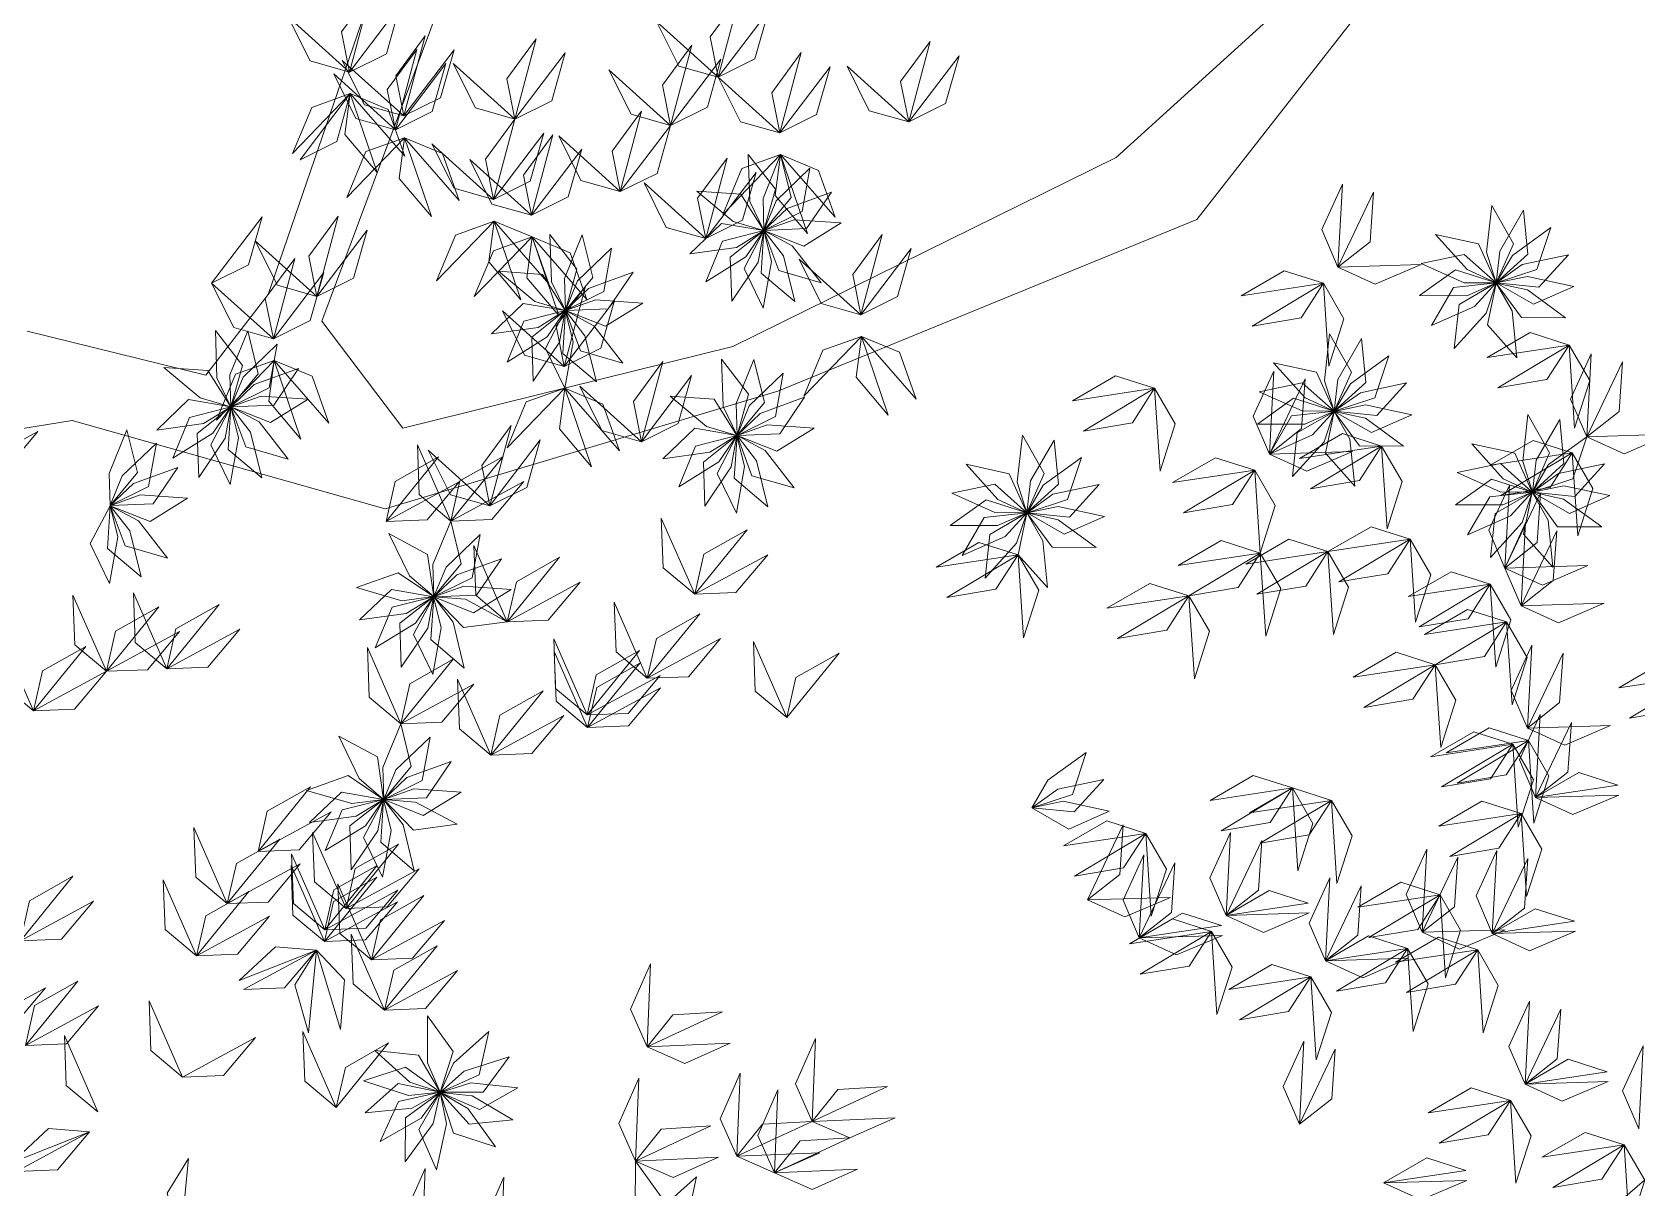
# Model space of a CAD drawing. Header units: inches. Extents: x 4350 to 28384, y -6772 to 993.
# Drawn here: x 8257.9 to 8373.8, y 688.9 to 772.3 of the extents above; entities that cross this region are included whole.
import ezdxf

# ---------------------------------------------------------------- set-up
doc = ezdxf.new("R2010")
doc.units = ezdxf.units.IN
doc.header["$MEASUREMENT"] = 0
doc.layers.add('nascosti', color=1, linetype='Continuous')

msp = doc.modelspace()

# ---------------------------------------------------------------- linework, layer by layer
at = {"layer": 'nascosti', "linetype": 'Continuous', "lineweight": 0}
for points in [[(8236.31, 740.32), (8260.8, 744.28), (8283.39, 737.92), (8311.73, 746.41), (8341.98, 758.78), (8368.29, 792.41), (8336.16, 763.27), (8308.49, 749.63), (8284.66, 743.73), (8278.82, 751.45), (8293.5, 790.83), (8306.94, 817.97), (8313.97, 835.4), (8294.09, 805.02), (8285.79, 785), (8274.95, 753.37), (8270.46, 747.55), (8257.55, 750.72)], [(8381.56, 695.74), (8359.06, 676.31), (8343.03, 653.69), (8337.9, 646.57), (8312.75, 647.77), (8294.67, 653.5), (8268.86, 659.85), (8233.4, 659.71)]]:
    msp.add_lwpolyline(points, dxfattribs=at)
at = {"layer": 'nascosti', "lineweight": 0}
for points in [[(8280.83, 769.43), (8280.24, 772.34), (8282.37, 775.23), (8280.83, 769.43)], [(8280.83, 769.43), (8283.48, 770.75), (8284.46, 774.21), (8280.83, 769.43)], [(8307.44, 769.05), (8306.85, 771.96), (8308.98, 774.85), (8307.44, 769.05)], [(8280.83, 769.43), (8277.98, 770.24), (8276.38, 773.45), (8280.83, 769.43)], [(8307.44, 769.05), (8304.59, 769.86), (8302.99, 773.07), (8307.44, 769.05)], [(8307.44, 769.05), (8310.09, 770.38), (8311.07, 773.83), (8307.44, 769.05)], [(8284.75, 766.26), (8284.16, 769.16), (8286.29, 772.05), (8284.75, 766.26)], [(8292.76, 766.03), (8292.18, 768.94), (8294.3, 771.83), (8292.76, 766.03)], [(8321.19, 765.83), (8320.6, 768.74), (8322.73, 771.63), (8321.19, 765.83)], [(8284.14, 765.27), (8283.55, 768.17), (8285.68, 771.06), (8284.14, 765.27)], [(8284.75, 766.26), (8287.4, 767.58), (8288.38, 771.03), (8284.75, 766.26)], [(8292.76, 766.03), (8295.42, 767.35), (8296.39, 770.81), (8292.76, 766.03)], [(8304, 765.57), (8303.42, 768.48), (8305.54, 771.37), (8304, 765.57)], [(8311.89, 765.04), (8311.31, 767.94), (8313.43, 770.83), (8311.89, 765.04)], [(8321.19, 765.83), (8323.84, 767.15), (8324.82, 770.61), (8321.19, 765.83)], [(8284.14, 765.27), (8281.28, 766.07), (8279.69, 769.29), (8284.14, 765.27)], [(8284.75, 766.26), (8281.9, 767.06), (8280.3, 770.27), (8284.75, 766.26)], [(8284.14, 765.27), (8286.79, 766.59), (8287.77, 770.04), (8284.14, 765.27)], [(8292.76, 766.03), (8289.91, 766.84), (8288.31, 770.05), (8292.76, 766.03)], [(8304, 765.57), (8301.15, 766.38), (8299.55, 769.59), (8304, 765.57)], [(8304, 765.57), (8306.66, 766.89), (8307.63, 770.35), (8304, 765.57)], [(8311.89, 765.04), (8314.54, 766.36), (8315.52, 769.81), (8311.89, 765.04)], [(8321.19, 765.83), (8318.33, 766.64), (8316.74, 769.85), (8321.19, 765.83)], [(8311.89, 765.04), (8309.04, 765.84), (8307.44, 769.05), (8311.89, 765.04)], [(8280.88, 767.87), (8278.09, 766.87), (8276.71, 763.56), (8280.88, 767.87)], [(8277.25, 763.09), (8279.9, 764.41), (8280.88, 767.87), (8277.25, 763.09)], [(8280.88, 767.87), (8280.49, 764.93), (8282.81, 762.19), (8280.88, 767.87)], [(8280.88, 767.87), (8283.62, 766.73), (8284.82, 763.35), (8280.88, 767.87)], [(8291.22, 760.24), (8290.63, 763.14), (8292.76, 766.03), (8291.22, 760.24)], [(8300.37, 760.8), (8299.79, 763.71), (8301.91, 766.6), (8300.37, 760.8)], [(8284.8, 764.69), (8282.01, 763.69), (8280.63, 760.38), (8284.8, 764.69)], [(8284.8, 764.69), (8284.41, 761.75), (8286.73, 759.01), (8284.8, 764.69)], [(8284.8, 764.69), (8287.54, 763.55), (8288.74, 760.17), (8284.8, 764.69)], [(8291.22, 760.24), (8293.87, 761.56), (8294.85, 765.01), (8291.22, 760.24)], [(8293.95, 759.09), (8293.37, 762), (8295.5, 764.89), (8293.95, 759.09)], [(8300.37, 760.8), (8297.52, 761.61), (8295.92, 764.82), (8300.37, 760.8)], [(8300.37, 760.8), (8303.02, 762.12), (8304, 765.57), (8300.37, 760.8)], [(8291.22, 760.24), (8288.37, 761.04), (8286.77, 764.25), (8291.22, 760.24)], [(8293.95, 759.09), (8296.61, 760.42), (8297.59, 763.87), (8293.95, 759.09)], [(8311.94, 763.47), (8309.15, 762.47), (8307.77, 759.16), (8311.94, 763.47)], [(8309.61, 763.49), (8309.73, 760.08), (8310.74, 758), (8311.57, 760.98), (8309.61, 763.49)], [(8311.94, 763.47), (8310.67, 760.31), (8310.74, 758), (8312.71, 760.38), (8311.94, 763.47)], [(8311.94, 763.47), (8311.55, 760.53), (8313.87, 757.79), (8311.94, 763.47)], [(8311.94, 763.47), (8314.68, 762.33), (8315.88, 758.95), (8311.94, 763.47)], [(8293.95, 759.09), (8291.1, 759.9), (8289.5, 763.11), (8293.95, 759.09)], [(8306.54, 757.41), (8305.95, 760.32), (8308.08, 763.21), (8306.54, 757.41)], [(8314.06, 762.5), (8311.61, 760.14), (8310.74, 758), (8313.5, 759.37), (8314.06, 762.5)], [(8306.54, 757.41), (8303.68, 758.22), (8302.08, 761.43), (8306.54, 757.41)], [(8306.54, 757.41), (8309.19, 758.73), (8310.17, 762.18), (8306.54, 757.41)], [(8352.17, 755.35), (8351, 758.07), (8352.49, 761.34), (8352.17, 755.35)], [(8305.9, 760.84), (8308.51, 758.65), (8310.73, 758), (8309.08, 760.61), (8305.9, 760.84)], [(8315.61, 760.76), (8312.41, 759.59), (8310.74, 758), (8313.82, 758.13), (8315.61, 760.76)], [(8352.17, 755.35), (8354.5, 757.18), (8354.75, 760.76), (8352.17, 755.35)], [(8270.87, 754.2), (8273.53, 755.52), (8274.51, 758.98), (8270.87, 754.2)], [(8278.47, 753.23), (8277.88, 756.14), (8280.01, 759.03), (8278.47, 753.23)], [(8363.27, 759.81), (8362.9, 756.42), (8363.6, 754.22), (8364.84, 757.04), (8363.27, 759.81)], [(8365.57, 759.46), (8363.86, 756.51), (8363.6, 754.22), (8365.89, 756.29), (8365.57, 759.46)], [(8278.47, 753.23), (8281.12, 754.55), (8282.1, 758.01), (8278.47, 753.23)], [(8291.27, 758.67), (8288.48, 757.67), (8287.1, 754.36), (8291.27, 758.67)], [(8291.27, 758.67), (8290.88, 755.73), (8293.2, 752.99), (8291.27, 758.67)], [(8291.27, 758.67), (8294.01, 757.53), (8295.21, 754.15), (8291.27, 758.67)], [(8295.29, 757.71), (8295.41, 754.3), (8296.41, 752.23), (8297.24, 755.2), (8295.29, 757.71)], [(8297.62, 757.69), (8296.34, 754.53), (8296.41, 752.23), (8298.38, 754.6), (8297.62, 757.69)], [(8305.39, 756.31), (8308.76, 756.78), (8310.72, 758), (8307.68, 758.51), (8305.39, 756.31)], [(8306.54, 754.28), (8309.43, 756.09), (8310.72, 757.99), (8307.74, 757.23), (8306.54, 754.28)], [(8308.41, 752.89), (8310.32, 755.72), (8310.73, 757.99), (8308.31, 756.07), (8308.41, 752.89)], [(8310.69, 752.39), (8311.28, 755.75), (8310.73, 757.99), (8309.3, 755.25), (8310.69, 752.39)], [(8312.97, 752.86), (8312.15, 756.16), (8310.73, 757.99), (8310.54, 754.91), (8312.97, 752.86)], [(8316.31, 758.54), (8312.91, 758.77), (8310.74, 757.99), (8313.61, 756.86), (8316.31, 758.54)], [(8314.87, 754.21), (8312.77, 756.9), (8310.74, 757.99), (8311.81, 755.1), (8314.87, 754.21)], [(8317.73, 751.91), (8317.15, 754.82), (8319.27, 757.71), (8317.73, 751.91)], [(8359.22, 757.71), (8361.49, 755.17), (8363.59, 754.22), (8362.33, 757.03), (8359.22, 757.71)], [(8367.53, 758.2), (8364.77, 756.2), (8363.6, 754.21), (8366.53, 755.18), (8367.53, 758.2)], [(8278.47, 753.23), (8275.62, 754.04), (8274.02, 757.25), (8278.47, 753.23)], [(8294.01, 757.53), (8291.21, 756.53), (8289.83, 753.22), (8294.01, 757.53)], [(8294.01, 757.53), (8293.62, 754.59), (8295.93, 751.85), (8294.01, 757.53)], [(8294.01, 757.53), (8296.74, 756.39), (8297.95, 753.01), (8294.01, 757.53)], [(8299.74, 756.73), (8297.29, 754.36), (8296.42, 752.22), (8299.18, 753.59), (8299.74, 756.73)], [(8317.73, 751.91), (8320.39, 753.23), (8321.36, 756.69), (8317.73, 751.91)], [(8275.33, 750.18), (8274.74, 753.09), (8276.87, 755.98), (8275.33, 750.18)], [(8317.73, 751.91), (8314.88, 752.72), (8313.28, 755.93), (8317.73, 751.91)], [(8352.17, 755.35), (8354.87, 754.12), (8358.17, 755.53), (8352.17, 755.35)], [(8358.17, 755.62), (8361.28, 754.23), (8363.59, 754.22), (8361.29, 756.27), (8358.17, 755.62)], [(8368.82, 756.25), (8365.48, 755.55), (8363.61, 754.21), (8366.67, 753.9), (8368.82, 756.25)], [(8275.33, 750.18), (8272.47, 750.99), (8270.87, 754.2), (8275.33, 750.18)], [(8275.33, 750.18), (8277.98, 751.51), (8278.96, 754.96), (8275.33, 750.18)], [(8291.58, 755.06), (8294.19, 752.87), (8296.4, 752.23), (8294.75, 754.83), (8291.58, 755.06)], [(8301.29, 754.98), (8298.08, 753.82), (8296.42, 752.22), (8299.5, 752.35), (8301.29, 754.98)], [(8351.12, 754.19), (8348.29, 755.09), (8345.19, 753.29), (8351.12, 754.19)], [(8351.12, 754.19), (8349.51, 751.69), (8345.97, 751.1), (8351.12, 754.19)], [(8351.12, 754.19), (8352.6, 751.62), (8351.51, 748.2), (8351.12, 754.19)], [(8358.07, 753.3), (8361.47, 753.29), (8363.59, 754.21), (8360.65, 755.15), (8358.07, 753.3)], [(8358.92, 751.13), (8362.03, 752.5), (8363.59, 754.21), (8360.52, 753.87), (8358.92, 751.13)], [(8360.57, 749.49), (8362.86, 752.02), (8363.59, 754.21), (8360.92, 752.65), (8360.57, 749.49)], [(8365.08, 748.81), (8364.74, 752.2), (8363.59, 754.2), (8362.97, 751.18), (8365.08, 748.81)], [(8369.2, 753.95), (8365.86, 754.67), (8363.6, 754.21), (8366.28, 752.67), (8369.2, 753.95)], [(8368.61, 751.7), (8365.85, 753.71), (8363.6, 754.2), (8365.43, 751.72), (8368.61, 751.7)], [(8296.31, 748.18), (8295.73, 751.09), (8297.85, 753.98), (8296.31, 748.18)], [(8301.99, 752.76), (8298.59, 753), (8296.42, 752.21), (8299.29, 751.08), (8301.99, 752.76)], [(8291.06, 750.53), (8294.44, 751), (8296.4, 752.22), (8293.36, 752.73), (8291.06, 750.53)], [(8296.31, 748.18), (8293.46, 748.99), (8291.86, 752.2), (8296.31, 748.18)], [(8292.21, 748.5), (8295.1, 750.31), (8296.4, 752.22), (8293.41, 751.45), (8292.21, 748.5)], [(8294.09, 747.12), (8295.99, 749.94), (8296.4, 752.21), (8293.98, 750.3), (8294.09, 747.12)], [(8296.36, 746.61), (8296.96, 749.97), (8296.4, 752.21), (8294.98, 749.48), (8296.36, 746.61)], [(8298.65, 747.08), (8297.82, 750.39), (8296.41, 752.21), (8296.21, 749.13), (8298.65, 747.08)], [(8296.31, 748.18), (8298.96, 749.5), (8299.94, 752.95), (8296.31, 748.18)], [(8300.54, 748.43), (8298.45, 751.12), (8296.41, 752.21), (8297.49, 749.32), (8300.54, 748.43)], [(8271.14, 750.77), (8271.25, 747.36), (8272.26, 745.28), (8273.09, 748.25), (8271.14, 750.77)], [(8273.47, 750.75), (8272.19, 747.59), (8272.26, 745.28), (8274.23, 747.66), (8273.47, 750.75)], [(8275.59, 749.78), (8273.14, 747.41), (8272.26, 745.28), (8275.03, 746.65), (8275.59, 749.78)], [(8317.78, 750.35), (8314.99, 749.35), (8313.61, 746.04), (8317.78, 750.35)], [(8317.78, 750.35), (8317.39, 747.41), (8319.71, 744.67), (8317.78, 750.35)], [(8317.78, 750.35), (8320.52, 749.21), (8321.73, 745.83), (8317.78, 750.35)], [(8351.57, 750.54), (8351.21, 747.15), (8351.91, 744.95), (8353.15, 747.78), (8351.57, 750.54)], [(8353.88, 750.19), (8352.16, 747.25), (8351.91, 744.95), (8354.19, 747.03), (8353.88, 750.19)], [(8368.87, 749.72), (8366.04, 750.63), (8362.94, 748.83), (8368.87, 749.72)], [(8368.87, 749.72), (8367.26, 747.23), (8363.72, 746.64), (8368.87, 749.72)], [(8368.87, 749.72), (8370.35, 747.16), (8369.26, 743.74), (8368.87, 749.72)], [(8275.38, 748.62), (8272.59, 747.62), (8271.21, 744.31), (8275.38, 748.62)], [(8275.38, 748.62), (8274.99, 745.68), (8277.31, 742.94), (8275.38, 748.62)], [(8275.38, 748.62), (8278.12, 747.48), (8279.32, 744.1), (8275.38, 748.62)], [(8301.89, 742.75), (8301.31, 745.66), (8303.43, 748.55), (8301.89, 742.75)], [(8307.68, 748.7), (8307.79, 745.29), (8308.8, 743.21), (8309.63, 746.18), (8307.68, 748.7)], [(8310.01, 748.68), (8308.73, 745.52), (8308.8, 743.21), (8310.77, 745.59), (8310.01, 748.68)], [(8347.52, 748.44), (8349.8, 745.91), (8351.9, 744.95), (8350.63, 747.77), (8347.52, 748.44)], [(8355.84, 748.94), (8353.08, 746.94), (8351.91, 744.95), (8354.84, 745.92), (8355.84, 748.94)], [(8370.14, 743.1), (8368.97, 745.83), (8370.46, 749.09), (8370.14, 743.1)], [(8370.14, 743.1), (8372.47, 744.94), (8372.72, 748.52), (8370.14, 743.1)], [(8267.43, 748.12), (8270.04, 745.93), (8272.25, 745.28), (8270.6, 747.89), (8267.43, 748.12)], [(8277.13, 748.04), (8273.93, 746.87), (8272.27, 745.28), (8275.35, 745.4), (8277.13, 748.04)], [(8301.89, 742.75), (8304.54, 744.07), (8305.52, 747.53), (8301.89, 742.75)], [(8312.13, 747.71), (8309.68, 745.34), (8308.8, 743.21), (8311.57, 744.58), (8312.13, 747.71)], [(8338.94, 746.61), (8336.12, 747.51), (8333.01, 745.71), (8338.94, 746.61)], [(8347.22, 741.86), (8346.05, 744.59), (8347.54, 747.85), (8347.22, 741.86)], [(8347.22, 741.86), (8349.55, 743.7), (8349.8, 747.28), (8347.22, 741.86)], [(8277.84, 745.82), (8274.44, 746.05), (8272.26, 745.27), (8275.13, 744.14), (8277.84, 745.82)], [(8296.36, 746.61), (8293.57, 745.62), (8292.19, 742.31), (8296.36, 746.61)], [(8296.36, 746.61), (8295.97, 743.67), (8298.29, 740.93), (8296.36, 746.61)], [(8296.36, 746.61), (8299.1, 745.47), (8300.3, 742.09), (8296.36, 746.61)], [(8301.89, 742.75), (8299.04, 743.56), (8297.44, 746.77), (8301.89, 742.75)], [(8303.96, 746.05), (8306.58, 743.85), (8308.79, 743.21), (8307.14, 745.82), (8303.96, 746.05)], [(8338.94, 746.61), (8337.34, 744.11), (8333.8, 743.52), (8338.94, 746.61)], [(8338.94, 746.61), (8340.43, 744.04), (8339.34, 740.62), (8338.94, 746.61)], [(8346.48, 746.36), (8349.59, 744.97), (8351.9, 744.95), (8349.59, 747.01), (8346.48, 746.36)], [(8357.12, 746.99), (8353.79, 746.29), (8351.91, 744.95), (8354.98, 744.64), (8357.12, 746.99)], [(8266.91, 743.59), (8270.29, 744.06), (8272.25, 745.28), (8269.21, 745.79), (8266.91, 743.59)], [(8268.06, 741.56), (8270.95, 743.36), (8272.25, 745.27), (8269.26, 744.51), (8268.06, 741.56)], [(8269.94, 740.17), (8271.84, 743), (8272.25, 745.27), (8269.83, 743.35), (8269.94, 740.17)], [(8272.21, 739.67), (8272.8, 743.03), (8272.25, 745.27), (8270.82, 742.53), (8272.21, 739.67)], [(8274.49, 740.14), (8273.67, 743.44), (8272.26, 745.27), (8272.06, 742.19), (8274.49, 740.14)], [(8276.39, 741.49), (8274.29, 744.18), (8272.26, 745.27), (8273.33, 742.38), (8276.39, 741.49)], [(8313.67, 745.97), (8310.47, 744.8), (8308.8, 743.2), (8311.89, 743.33), (8313.67, 745.97)], [(8346.37, 744.03), (8349.78, 744.02), (8351.89, 744.95), (8348.96, 745.89), (8346.37, 744.03)], [(8347.22, 741.86), (8350.34, 743.24), (8351.89, 744.95), (8348.83, 744.61), (8347.22, 741.86)], [(8348.88, 740.23), (8351.17, 742.75), (8351.89, 744.94), (8349.23, 743.39), (8348.88, 740.23)], [(8353.39, 739.54), (8353.04, 742.93), (8351.9, 744.94), (8351.27, 741.92), (8353.39, 739.54)], [(8357.5, 744.69), (8354.17, 745.41), (8351.91, 744.94), (8354.59, 743.41), (8357.5, 744.69)], [(8356.91, 742.44), (8354.16, 744.45), (8351.91, 744.94), (8353.73, 742.45), (8356.91, 742.44)], [(8290.96, 738.12), (8290.37, 741.03), (8292.5, 743.92), (8290.96, 738.12)], [(8314.37, 743.74), (8310.97, 743.98), (8308.8, 743.2), (8311.67, 742.06), (8314.37, 743.74)], [(8365.87, 744.71), (8365.51, 741.32), (8366.21, 739.12), (8367.45, 741.95), (8365.87, 744.71)], [(8368.18, 744.36), (8366.47, 741.41), (8366.21, 739.12), (8368.49, 741.19), (8368.18, 744.36)], [(8253.06, 740.62), (8256.02, 740.73), (8258.33, 743.48), (8253.06, 740.62)], [(8264.75, 743.61), (8263.48, 740.45), (8263.55, 738.14), (8265.52, 740.52), (8264.75, 743.61)], [(8266.88, 742.65), (8264.42, 740.28), (8263.55, 738.14), (8266.32, 739.51), (8266.88, 742.65)], [(8290.96, 738.12), (8293.61, 739.44), (8294.59, 742.89), (8290.96, 738.12)], [(8303.45, 741.52), (8306.83, 741.99), (8308.79, 743.21), (8305.75, 743.72), (8303.45, 741.52)], [(8304.6, 739.49), (8307.49, 741.29), (8308.79, 743.2), (8305.8, 742.43), (8304.6, 739.49)], [(8306.47, 738.1), (8308.38, 740.93), (8308.79, 743.2), (8306.37, 741.28), (8306.47, 738.1)], [(8308.75, 737.6), (8309.34, 740.96), (8308.79, 743.2), (8307.36, 740.46), (8308.75, 737.6)], [(8311.03, 738.06), (8310.21, 741.37), (8308.8, 743.19), (8308.6, 740.12), (8311.03, 738.06)], [(8312.93, 739.42), (8310.83, 742.11), (8308.8, 743.2), (8309.87, 740.3), (8312.93, 739.42)], [(8329.39, 743.22), (8329.02, 739.83), (8329.72, 737.63), (8330.96, 740.45), (8329.39, 743.22)], [(8331.69, 742.87), (8329.98, 739.92), (8329.72, 737.63), (8332.01, 739.7), (8331.69, 742.87)], [(8355.32, 742.44), (8352.5, 743.34), (8349.39, 741.55), (8355.32, 742.44)], [(8361.83, 742.61), (8364.1, 740.07), (8366.2, 739.12), (8364.93, 741.93), (8361.83, 742.61)], [(8369.09, 741.94), (8366.26, 742.84), (8363.16, 741.05), (8369.09, 741.94)], [(8370.14, 743.1), (8367.38, 741.11), (8366.21, 739.12), (8369.14, 740.08), (8370.14, 743.1)], [(8370.14, 743.1), (8372.84, 741.87), (8376.14, 743.29), (8370.14, 743.1)], [(8283.46, 737), (8284.12, 739.89), (8287.25, 741.65), (8283.46, 737)], [(8288.13, 737.03), (8285.86, 738.94), (8285.73, 742.52), (8288.13, 737.03)], [(8290.96, 738.12), (8288.1, 738.93), (8286.5, 742.14), (8290.96, 738.12)], [(8288.13, 737.03), (8288.79, 739.92), (8291.92, 741.68), (8288.13, 737.03)], [(8333.65, 741.61), (8330.89, 739.61), (8329.73, 737.62), (8332.66, 738.59), (8333.65, 741.61)], [(8346.17, 740.7), (8343.34, 741.6), (8340.24, 739.81), (8346.17, 740.7)], [(8347.22, 741.86), (8349.92, 740.63), (8353.22, 742.05), (8347.22, 741.86)], [(8355.32, 742.44), (8353.72, 739.95), (8350.18, 739.36), (8355.32, 742.44)], [(8355.32, 742.44), (8356.81, 739.88), (8355.72, 736.46), (8355.32, 742.44)], [(8369.09, 741.94), (8367.48, 739.45), (8363.94, 738.86), (8369.09, 741.94)], [(8369.09, 741.94), (8370.57, 739.38), (8369.48, 735.96), (8369.09, 741.94)], [(8268.42, 740.9), (8265.22, 739.73), (8263.55, 738.14), (8266.64, 738.27), (8268.42, 740.9)], [(8325.34, 741.12), (8327.61, 738.58), (8329.71, 737.63), (8328.45, 740.44), (8325.34, 741.12)], [(8346.17, 740.7), (8344.56, 738.21), (8341.02, 737.62), (8346.17, 740.7)], [(8346.17, 740.7), (8347.65, 738.14), (8346.56, 734.72), (8346.17, 740.7)], [(8360.78, 740.53), (8363.89, 739.13), (8366.2, 739.12), (8363.9, 741.17), (8360.78, 740.53)], [(8371.42, 741.16), (8368.09, 740.46), (8366.21, 739.11), (8369.28, 738.8), (8371.42, 741.16)], [(8283.46, 737), (8286.42, 737.12), (8288.73, 739.86), (8283.46, 737)], [(8288.13, 737.03), (8291.1, 737.14), (8293.4, 739.89), (8288.13, 737.03)], [(8324.29, 739.04), (8327.4, 737.64), (8329.71, 737.63), (8327.41, 739.68), (8324.29, 739.04)], [(8334.94, 739.66), (8331.6, 738.96), (8329.73, 737.62), (8332.8, 737.31), (8334.94, 739.66)], [(8360.67, 738.2), (8364.08, 738.19), (8366.2, 739.12), (8363.26, 740.06), (8360.67, 738.2)], [(8361.52, 736.03), (8364.64, 737.41), (8366.2, 739.11), (8363.13, 738.78), (8361.52, 736.03)], [(8364.23, 733.63), (8363.06, 736.36), (8364.55, 739.62), (8364.23, 733.63)], [(8363.18, 734.39), (8365.47, 736.92), (8366.2, 739.11), (8363.53, 737.56), (8363.18, 734.39)], [(8367.69, 733.71), (8367.34, 737.1), (8366.2, 739.11), (8365.57, 736.09), (8367.69, 733.71)], [(8371.8, 738.86), (8368.47, 739.58), (8366.21, 739.11), (8368.89, 737.58), (8371.8, 738.86)], [(8371.21, 736.6), (8368.46, 738.61), (8366.21, 739.11), (8368.03, 736.62), (8371.21, 736.6)], [(8263.5, 732.53), (8264.09, 735.89), (8263.54, 738.13), (8262.11, 735.4), (8263.5, 732.53)], [(8265.78, 733), (8264.96, 736.31), (8263.54, 738.13), (8263.35, 735.05), (8265.78, 733)], [(8269.12, 738.68), (8265.72, 738.92), (8263.55, 738.13), (8266.42, 737), (8269.12, 738.68)], [(8267.68, 734.35), (8265.58, 737.04), (8263.55, 738.13), (8264.62, 735.24), (8267.68, 734.35)], [(8324.19, 736.71), (8327.6, 736.7), (8329.71, 737.62), (8326.77, 738.56), (8324.19, 736.71)], [(8335.32, 737.36), (8331.98, 738.08), (8329.73, 737.62), (8332.4, 736.09), (8335.32, 737.36)], [(8364.23, 733.63), (8366.56, 735.47), (8366.8, 739.05), (8364.23, 733.63)], [(8288.13, 737.03), (8286.84, 733.88), (8286.9, 731.57), (8288.88, 733.94), (8288.13, 737.03)], [(8305.74, 731.74), (8303.47, 733.65), (8303.33, 737.24), (8305.74, 731.74)], [(8325.04, 734.54), (8328.15, 735.91), (8329.71, 737.62), (8326.64, 737.28), (8325.04, 734.54)], [(8326.7, 732.9), (8328.98, 735.43), (8329.71, 737.62), (8327.05, 736.06), (8326.7, 732.9)], [(8331.2, 732.22), (8330.86, 735.61), (8329.72, 737.61), (8329.09, 734.59), (8331.2, 732.22)], [(8334.73, 735.11), (8331.98, 737.12), (8329.72, 737.61), (8331.55, 735.13), (8334.73, 735.11)], [(8365.4, 730.91), (8364.23, 733.63), (8365.72, 736.9), (8365.4, 730.91)], [(8283.66, 736.14), (8285.14, 733.07), (8286.9, 731.57), (8286.46, 734.62), (8283.66, 736.14)], [(8290.25, 736.05), (8287.79, 733.7), (8286.91, 731.57), (8289.67, 732.93), (8290.25, 736.05)], [(8305.74, 731.74), (8306.4, 734.63), (8309.53, 736.39), (8305.74, 731.74)], [(8346.56, 734.72), (8343.74, 735.62), (8340.63, 733.82), (8346.56, 734.72)], [(8351.45, 734.82), (8348.63, 735.72), (8345.52, 733.92), (8351.45, 734.82)], [(8357.38, 735.72), (8354.56, 736.62), (8351.45, 734.82), (8357.38, 735.72)], [(8357.38, 735.72), (8355.78, 733.22), (8352.24, 732.63), (8357.38, 735.72)], [(8357.38, 735.72), (8358.87, 733.15), (8357.78, 729.73), (8357.38, 735.72)], [(8365.4, 730.91), (8367.72, 732.74), (8367.97, 736.32), (8365.4, 730.91)], [(8292.21, 729.76), (8289.94, 731.67), (8289.8, 735.26), (8292.21, 729.76)], [(8305.74, 731.74), (8308.7, 731.86), (8311.01, 734.6), (8305.74, 731.74)], [(8329.09, 734.59), (8326.26, 735.49), (8323.16, 733.7), (8329.09, 734.59)], [(8329.09, 734.59), (8327.48, 732.1), (8323.94, 731.51), (8329.09, 734.59)], [(8329.09, 734.59), (8330.57, 732.03), (8329.48, 728.61), (8329.09, 734.59)], [(8346.56, 734.72), (8344.96, 732.22), (8341.42, 731.63), (8346.56, 734.72)], [(8351.45, 734.82), (8349.85, 732.33), (8346.31, 731.74), (8351.45, 734.82)], [(8346.56, 734.72), (8348.05, 732.15), (8346.96, 728.73), (8346.56, 734.72)], [(8351.45, 734.82), (8352.94, 732.25), (8351.85, 728.84), (8351.45, 734.82)], [(8291.79, 734.3), (8288.58, 733.15), (8286.91, 731.56), (8289.99, 731.68), (8291.79, 734.3)], [(8292.21, 729.76), (8292.87, 732.65), (8295.99, 734.41), (8292.21, 729.76)], [(8363.17, 732.47), (8360.35, 733.37), (8357.24, 731.57), (8363.17, 732.47)], [(8364.23, 733.63), (8366.93, 732.4), (8370.22, 733.81), (8364.23, 733.63)], [(8281.33, 732.22), (8284.6, 731.27), (8286.89, 731.57), (8284.33, 733.29), (8281.33, 732.22)], [(8292.48, 732.08), (8289.08, 732.33), (8286.91, 731.56), (8289.77, 730.41), (8292.48, 732.08)], [(8292.21, 729.76), (8295.17, 729.88), (8297.48, 732.62), (8292.21, 729.76)], [(8341.42, 731.63), (8338.59, 732.53), (8335.49, 730.74), (8341.42, 731.63)], [(8363.17, 732.47), (8361.57, 729.98), (8358.03, 729.39), (8363.17, 732.47)], [(8363.17, 732.47), (8364.66, 729.9), (8363.57, 726.49), (8363.17, 732.47)], [(8263.27, 726.19), (8261, 728.1), (8260.86, 731.68), (8263.27, 726.19)], [(8267.63, 726.36), (8265.36, 728.26), (8265.22, 731.85), (8267.63, 726.36)], [(8267.63, 726.36), (8268.29, 729.25), (8271.42, 731.01), (8267.63, 726.36)], [(8281.55, 729.9), (8284.92, 730.36), (8286.89, 731.56), (8283.85, 732.09), (8281.55, 729.9)], [(8282.68, 727.87), (8285.58, 729.66), (8286.89, 731.56), (8283.9, 730.81), (8282.68, 727.87)], [(8284.55, 726.47), (8286.47, 729.29), (8286.89, 731.56), (8284.46, 729.65), (8284.55, 726.47)], [(8286.83, 725.96), (8287.43, 729.31), (8286.89, 731.55), (8285.45, 728.83), (8286.83, 725.96)], [(8289.11, 726.41), (8288.3, 729.72), (8286.9, 731.55), (8286.69, 728.48), (8289.11, 726.41)], [(8292.21, 729.76), (8289.2, 731.38), (8286.9, 731.56), (8289.05, 729.34), (8292.21, 729.76)], [(8302.32, 725.68), (8300.06, 727.58), (8299.92, 731.17), (8302.32, 725.68)], [(8341.42, 731.63), (8339.81, 729.14), (8336.27, 728.55), (8341.42, 731.63)], [(8341.42, 731.63), (8342.9, 729.07), (8341.81, 725.65), (8341.42, 731.63)], [(8365.4, 730.91), (8368.09, 729.68), (8371.39, 731.09), (8365.4, 730.91)], [(8263.27, 726.19), (8263.93, 729.08), (8267.06, 730.84), (8263.27, 726.19)], [(8302.32, 725.68), (8302.99, 728.56), (8306.11, 730.33), (8302.32, 725.68)], [(8364.34, 729.75), (8361.52, 730.65), (8358.41, 728.85), (8364.34, 729.75)], [(8258, 723.33), (8255.73, 725.24), (8255.59, 728.82), (8258, 723.33)], [(8263.27, 726.19), (8266.23, 726.3), (8268.54, 729.05), (8263.27, 726.19)], [(8267.63, 726.36), (8270.59, 726.47), (8272.9, 729.22), (8267.63, 726.36)], [(8364.34, 729.75), (8362.74, 727.25), (8359.2, 726.66), (8364.34, 729.75)], [(8364.34, 729.75), (8365.83, 727.18), (8364.74, 723.76), (8364.34, 729.75)], [(8258, 723.33), (8258.66, 726.22), (8261.79, 727.98), (8258, 723.33)], [(8284.52, 722.4), (8282.25, 724.31), (8282.11, 727.9), (8284.52, 722.4)], [(8297.97, 723.03), (8295.7, 724.94), (8295.56, 728.52), (8297.97, 723.03)], [(8298.01, 722.13), (8295.74, 724.04), (8295.6, 727.62), (8298.01, 722.13)], [(8297.97, 723.03), (8298.63, 725.92), (8301.75, 727.68), (8297.97, 723.03)], [(8302.32, 725.68), (8305.29, 725.79), (8307.6, 728.54), (8302.32, 725.68)], [(8312.38, 722.84), (8310.11, 724.75), (8309.98, 728.33), (8312.38, 722.84)], [(8359.2, 726.66), (8356.37, 727.56), (8353.27, 725.77), (8359.2, 726.66)], [(8365.85, 722.08), (8364.68, 724.8), (8366.17, 728.07), (8365.85, 722.08)], [(8284.52, 722.4), (8285.18, 725.29), (8288.31, 727.05), (8284.52, 722.4)], [(8298.01, 722.13), (8298.67, 725.02), (8301.79, 726.78), (8298.01, 722.13)], [(8312.38, 722.84), (8313.04, 725.73), (8316.17, 727.49), (8312.38, 722.84)], [(8359.2, 726.66), (8357.59, 724.17), (8354.05, 723.58), (8359.2, 726.66)], [(8359.2, 726.66), (8360.68, 724.1), (8359.59, 720.68), (8359.2, 726.66)], [(8365.85, 722.08), (8368.17, 723.92), (8368.42, 727.5), (8365.85, 722.08)], [(8378.37, 725.89), (8375.54, 726.79), (8372.44, 724.99), (8378.37, 725.89)], [(8258, 723.33), (8260.96, 723.44), (8263.27, 726.19), (8258, 723.33)], [(8284.52, 722.4), (8287.48, 722.52), (8289.79, 725.26), (8284.52, 722.4)], [(8291.02, 720.13), (8288.75, 722.03), (8288.62, 725.62), (8291.02, 720.13)], [(8297.97, 723.03), (8300.93, 723.14), (8303.24, 725.89), (8297.97, 723.03)], [(8378.37, 725.89), (8376.76, 723.4), (8373.22, 722.81), (8378.37, 725.89)], [(8291.02, 720.13), (8291.68, 723.02), (8294.81, 724.78), (8291.02, 720.13)], [(8298.01, 722.13), (8300.97, 722.24), (8303.28, 724.99), (8298.01, 722.13)], [(8291.02, 720.13), (8293.99, 720.24), (8296.29, 722.99), (8291.02, 720.13)], [(8366.44, 717.07), (8365.28, 719.79), (8366.77, 723.06), (8366.44, 717.07)], [(8284.52, 722.4), (8283.23, 719.25), (8283.29, 716.94), (8285.27, 719.31), (8284.52, 722.4)], [(8364.79, 720.92), (8361.97, 721.82), (8358.86, 720.02), (8364.79, 720.92)], [(8365.92, 721.2), (8363.1, 722.1), (8359.99, 720.31), (8365.92, 721.2)], [(8365.85, 722.08), (8368.54, 720.85), (8371.84, 722.26), (8365.85, 722.08)], [(8366.44, 717.07), (8368.77, 718.91), (8369.02, 722.49), (8366.44, 717.07)], [(8280.05, 721.51), (8281.53, 718.44), (8283.28, 716.94), (8282.85, 720), (8280.05, 721.51)], [(8286.64, 721.43), (8284.17, 719.07), (8283.29, 716.94), (8286.06, 718.3), (8286.64, 721.43)], [(8364.79, 720.92), (8363.19, 718.43), (8359.65, 717.84), (8364.79, 720.92)], [(8365.92, 721.2), (8364.31, 718.71), (8360.78, 718.12), (8365.92, 721.2)], [(8364.79, 720.92), (8366.28, 718.35), (8365.19, 714.93), (8364.79, 720.92)], [(8365.92, 721.2), (8367.4, 718.64), (8366.31, 715.22), (8365.92, 721.2)], [(8288.17, 719.68), (8284.97, 718.53), (8283.29, 716.94), (8286.38, 717.05), (8288.17, 719.68)], [(8334, 720.33), (8331.24, 718.33), (8330.07, 716.34), (8333, 717.3), (8334, 720.33)], [(8277.72, 717.59), (8280.99, 716.64), (8283.28, 716.94), (8280.72, 718.66), (8277.72, 717.59)], [(8335.28, 718.38), (8331.95, 717.68), (8330.07, 716.34), (8333.14, 716.03), (8335.28, 718.38)], [(8348.88, 717.77), (8346.06, 718.67), (8342.95, 716.87), (8348.88, 717.77)], [(8372.38, 717.97), (8369.55, 718.87), (8366.44, 717.07), (8372.38, 717.97)], [(8274.22, 713.19), (8274.88, 716.08), (8278.01, 717.84), (8274.22, 713.19)], [(8277.93, 715.27), (8281.31, 715.73), (8283.28, 716.94), (8280.24, 717.47), (8277.93, 715.27)], [(8288.87, 717.45), (8285.47, 717.7), (8283.29, 716.93), (8286.15, 715.78), (8288.87, 717.45)], [(8348.88, 717.77), (8347.28, 715.27), (8343.74, 714.68), (8348.88, 717.77)], [(8351.71, 716.87), (8348.88, 717.77), (8345.78, 715.97), (8351.71, 716.87)], [(8348.88, 717.77), (8350.37, 715.2), (8349.28, 711.78), (8348.88, 717.77)], [(8366.44, 717.07), (8369.14, 715.84), (8372.44, 717.25), (8366.44, 717.07)], [(8274.22, 713.19), (8277.19, 713.3), (8279.5, 716.05), (8274.22, 713.19)], [(8279.07, 713.24), (8281.97, 715.03), (8283.28, 716.93), (8280.28, 716.18), (8279.07, 713.24)], [(8280.94, 711.85), (8282.86, 714.66), (8283.28, 716.93), (8280.85, 715.03), (8280.94, 711.85)], [(8283.21, 711.33), (8283.82, 714.69), (8283.28, 716.93), (8281.84, 714.2), (8283.21, 711.33)], [(8285.5, 711.79), (8284.69, 715.1), (8283.28, 716.93), (8283.08, 713.85), (8285.5, 711.79)], [(8288.59, 715.14), (8285.59, 716.75), (8283.29, 716.93), (8285.44, 714.72), (8288.59, 715.14)], [(8335.66, 716.08), (8332.33, 716.8), (8330.07, 716.33), (8332.75, 714.8), (8335.66, 716.08)], [(8351.71, 716.87), (8350.1, 714.37), (8346.56, 713.78), (8351.71, 716.87)], [(8351.71, 716.87), (8353.19, 714.3), (8352.1, 710.88), (8351.71, 716.87)], [(8365.39, 715.91), (8362.57, 716.81), (8359.46, 715.01), (8365.39, 715.91)], [(8272, 709.42), (8269.73, 711.33), (8269.59, 714.91), (8272, 709.42)], [(8338.3, 714.48), (8335.48, 715.38), (8332.37, 713.58), (8338.3, 714.48)], [(8334.1, 709.69), (8336.43, 711.53), (8336.67, 715.11), (8334.1, 709.69)], [(8365.39, 715.91), (8363.79, 713.42), (8360.25, 712.83), (8365.39, 715.91)], [(8365.39, 715.91), (8366.88, 713.34), (8365.79, 709.92), (8365.39, 715.91)], [(8272, 709.42), (8272.66, 712.31), (8275.79, 714.07), (8272, 709.42)], [(8280.57, 709.07), (8278.3, 710.98), (8278.16, 714.56), (8280.57, 709.07)], [(8280.57, 709.07), (8281.23, 711.96), (8284.36, 713.72), (8280.57, 709.07)], [(8338.3, 714.48), (8336.7, 711.99), (8333.16, 711.4), (8338.3, 714.48)], [(8338.3, 714.48), (8339.79, 711.91), (8338.7, 708.5), (8338.3, 714.48)], [(8344.1, 708.57), (8342.93, 711.29), (8344.42, 714.56), (8344.1, 708.57)], [(8344.1, 708.57), (8346.43, 710.4), (8346.68, 713.98), (8344.1, 708.57)], [(8279.04, 707.52), (8276.77, 709.43), (8276.63, 713.02), (8279.04, 707.52)], [(8337.83, 706.94), (8336.66, 709.66), (8338.15, 712.93), (8337.83, 706.94)], [(8358.25, 707.35), (8357.09, 710.07), (8358.58, 713.34), (8358.25, 707.35)], [(8358.25, 707.35), (8360.58, 709.18), (8360.83, 712.76), (8358.25, 707.35)], [(8363.31, 707.25), (8362.14, 709.97), (8363.63, 713.24), (8363.31, 707.25)], [(8363.31, 707.25), (8365.64, 709.09), (8365.89, 712.67), (8363.31, 707.25)], [(8257.06, 706.74), (8257.72, 709.63), (8260.85, 711.39), (8257.06, 706.74)], [(8272, 709.42), (8274.96, 709.53), (8277.27, 712.28), (8272, 709.42)], [(8279.01, 706.68), (8276.74, 708.59), (8276.6, 712.18), (8279.01, 706.68)], [(8279.01, 706.68), (8279.67, 709.57), (8282.79, 711.33), (8279.01, 706.68)], [(8279.04, 707.52), (8279.7, 710.41), (8282.82, 712.17), (8279.04, 707.52)], [(8280.57, 709.07), (8283.53, 709.18), (8285.84, 711.93), (8280.57, 709.07)], [(8337.83, 706.94), (8340.16, 708.77), (8340.41, 712.35), (8337.83, 706.94)], [(8269.77, 705.65), (8267.51, 707.56), (8267.37, 711.14), (8269.77, 705.65)], [(8269.77, 705.65), (8270.44, 708.54), (8273.56, 710.3), (8269.77, 705.65)], [(8279.04, 707.52), (8282, 707.64), (8284.31, 710.38), (8279.04, 707.52)], [(8282.4, 705.35), (8280.13, 707.26), (8279.99, 710.85), (8282.4, 705.35)], [(8350.03, 709.46), (8347.21, 710.36), (8344.1, 708.57), (8350.03, 709.46)], [(8351.27, 705.29), (8350.1, 708.01), (8351.59, 711.28), (8351.27, 705.29)], [(8351.27, 705.29), (8353.6, 707.13), (8353.84, 710.71), (8351.27, 705.29)], [(8359.54, 710.06), (8356.72, 710.96), (8353.61, 709.16), (8359.54, 710.06)], [(8257.06, 706.74), (8260.02, 706.86), (8262.33, 709.6), (8257.06, 706.74)], [(8279.01, 706.68), (8281.97, 706.8), (8284.28, 709.54), (8279.01, 706.68)], [(8282.4, 705.35), (8283.06, 708.24), (8286.19, 710), (8282.4, 705.35)], [(8334.1, 709.69), (8336.8, 708.46), (8340.09, 709.87), (8334.1, 709.69)], [(8359.54, 710.06), (8357.94, 707.56), (8354.4, 706.97), (8359.54, 710.06)], [(8359.54, 710.06), (8361.03, 707.49), (8359.94, 704.07), (8359.54, 710.06)], [(8369.24, 708.14), (8366.42, 709.05), (8363.31, 707.25), (8369.24, 708.14)], [(8269.77, 705.65), (8272.74, 705.76), (8275.05, 708.51), (8269.77, 705.65)], [(8282.4, 705.35), (8285.36, 705.47), (8287.67, 708.21), (8282.4, 705.35)], [(8343.05, 707.41), (8340.22, 708.31), (8337.12, 706.51), (8343.05, 707.41)], [(8343.05, 707.41), (8340.22, 708.31), (8337.12, 706.51), (8343.05, 707.41)], [(8343.76, 707.83), (8340.94, 708.73), (8337.83, 706.94), (8343.76, 707.83)], [(8344.1, 708.57), (8346.8, 707.34), (8350.1, 708.75), (8344.1, 708.57)], [(8283.35, 701.73), (8281.08, 703.64), (8280.94, 707.22), (8283.35, 701.73)], [(8337.83, 706.94), (8340.53, 705.71), (8343.83, 707.12), (8337.83, 706.94)], [(8343.05, 707.41), (8341.44, 704.91), (8337.9, 704.32), (8343.05, 707.41)], [(8343.05, 707.41), (8341.44, 704.91), (8337.9, 704.32), (8343.05, 707.41)], [(8343.05, 707.41), (8344.53, 704.84), (8343.44, 701.42), (8343.05, 707.41)], [(8343.05, 707.41), (8344.53, 704.84), (8343.44, 701.42), (8343.05, 707.41)], [(8357.2, 706.19), (8354.38, 707.09), (8351.27, 705.29), (8357.2, 706.19)], [(8362.26, 706.09), (8359.43, 706.99), (8356.33, 705.19), (8362.26, 706.09)], [(8358.25, 707.35), (8360.95, 706.12), (8364.25, 707.53), (8358.25, 707.35)], [(8363.31, 707.25), (8366.01, 706.02), (8369.31, 707.43), (8363.31, 707.25)], [(8278.44, 706.07), (8275.49, 706.31), (8272.86, 703.86), (8278.44, 706.07)], [(8273.17, 703.21), (8276.13, 703.33), (8278.44, 706.07), (8273.17, 703.21)], [(8278.44, 706.07), (8276.88, 703.55), (8277.86, 700.1), (8278.44, 706.07)], [(8278.44, 706.07), (8280.47, 703.91), (8280.18, 700.33), (8278.44, 706.07)], [(8283.35, 701.73), (8284.01, 704.62), (8287.14, 706.38), (8283.35, 701.73)], [(8357.2, 706.19), (8355.6, 703.69), (8352.06, 703.1), (8357.2, 706.19)], [(8362.26, 706.09), (8360.65, 703.6), (8357.11, 703), (8362.26, 706.09)], [(8357.2, 706.19), (8358.69, 703.62), (8357.6, 700.2), (8357.2, 706.19)], [(8362.26, 706.09), (8363.74, 703.52), (8362.65, 700.1), (8362.26, 706.09)], [(8283.35, 701.73), (8286.31, 701.84), (8288.62, 704.59), (8283.35, 701.73)], [(8302.3, 699.09), (8301.1, 701.79), (8302.54, 705.08), (8302.3, 699.09)], [(8350.22, 704.13), (8347.39, 705.03), (8344.29, 703.23), (8350.22, 704.13)], [(8351.27, 705.29), (8353.97, 704.06), (8357.26, 705.47), (8351.27, 705.29)], [(8253.6, 700.48), (8256.56, 700.6), (8258.87, 703.34), (8253.6, 700.48)], [(8257.43, 699.18), (8258.09, 702.07), (8261.22, 703.83), (8257.43, 699.18)], [(8350.22, 704.13), (8348.61, 701.64), (8345.07, 701.04), (8350.22, 704.13)], [(8350.22, 704.13), (8351.7, 701.56), (8350.61, 698.14), (8350.22, 704.13)], [(8257.43, 699.18), (8260.39, 699.3), (8262.7, 702.04), (8257.43, 699.18)], [(8268.76, 696.9), (8266.49, 698.81), (8266.35, 702.4), (8268.76, 696.9)], [(8365.68, 696.38), (8364.51, 699.11), (8366, 702.37), (8365.68, 696.38)], [(8286.46, 701.33), (8286.45, 697.92), (8287.37, 695.81), (8288.31, 698.74), (8286.46, 701.33)], [(8302.3, 699.09), (8304.16, 701.4), (8307.74, 701.61), (8302.3, 699.09)], [(8365.68, 696.38), (8368, 698.22), (8368.25, 701.8), (8365.68, 696.38)], [(8262.65, 694.4), (8260.38, 696.3), (8260.24, 699.89), (8262.65, 694.4)], [(8268.76, 696.9), (8271.72, 697.02), (8274.03, 699.76), (8268.76, 696.9)], [(8279.86, 694.71), (8277.59, 696.61), (8277.45, 700.2), (8279.86, 694.71)], [(8290.87, 700.18), (8288.33, 697.9), (8287.38, 695.8), (8290.19, 697.07), (8290.87, 700.18)], [(8279.86, 694.71), (8280.52, 697.6), (8283.64, 699.36), (8279.86, 694.71)], [(8282.65, 698.82), (8285.18, 696.53), (8287.36, 695.81), (8285.81, 698.47), (8282.65, 698.82)], [(8302.3, 699.09), (8305.02, 697.89), (8308.3, 699.35), (8302.3, 699.09)], [(8314.22, 693.7), (8313.01, 696.41), (8314.46, 699.69), (8314.22, 693.7)], [(8349.39, 693.5), (8348.22, 696.23), (8349.71, 699.49), (8349.39, 693.5)], [(8349.39, 693.5), (8351.72, 695.34), (8351.97, 698.92), (8349.39, 693.5)], [(8373.89, 693.17), (8372.72, 695.9), (8374.21, 699.16), (8373.89, 693.17)], [(8281.83, 696.64), (8285.07, 695.58), (8287.36, 695.8), (8284.86, 697.61), (8281.83, 696.64)], [(8292.35, 698.37), (8289.1, 697.33), (8287.38, 695.8), (8290.46, 695.81), (8292.35, 698.37)], [(8371.61, 697.28), (8368.78, 698.18), (8365.68, 696.38), (8371.61, 697.28)], [(8281.96, 694.32), (8285.35, 694.66), (8287.36, 695.8), (8284.34, 696.43), (8281.96, 694.32)], [(8292.96, 696.13), (8289.58, 696.49), (8287.38, 695.79), (8290.2, 694.55), (8292.96, 696.13)], [(8301.46, 690.84), (8300.26, 693.55), (8301.7, 696.83), (8301.46, 690.84)], [(8308.78, 691.18), (8307.57, 693.88), (8309.02, 697.17), (8308.78, 691.18)], [(8314.22, 693.7), (8316.08, 696.01), (8319.66, 696.23), (8314.22, 693.7)], [(8365.68, 696.38), (8368.37, 695.15), (8371.67, 696.57), (8365.68, 696.38)], [(8283.03, 692.25), (8285.99, 693.94), (8287.36, 695.8), (8284.35, 695.14), (8283.03, 692.25)], [(8284.85, 690.79), (8286.87, 693.54), (8287.36, 695.79), (8284.87, 693.97), (8284.85, 690.79)], [(8287.11, 690.2), (8287.83, 693.53), (8287.36, 695.79), (8285.83, 693.11), (8287.11, 690.2)], [(8291.36, 691.86), (8289.36, 694.62), (8287.37, 695.79), (8288.34, 692.86), (8291.36, 691.86)], [(8292.61, 693.82), (8289.67, 695.54), (8287.38, 695.79), (8289.45, 693.51), (8292.61, 693.82)], [(8311.49, 689.98), (8310.29, 692.69), (8311.73, 695.98), (8311.49, 689.98)], [(8364.62, 695.22), (8361.8, 696.12), (8358.69, 694.33), (8364.62, 695.22)], [(8364.62, 695.22), (8363.02, 692.73), (8359.48, 692.14), (8364.62, 695.22)], [(8364.62, 695.22), (8366.11, 692.66), (8365.02, 689.24), (8364.62, 695.22)], [(8314.22, 693.7), (8316.93, 692.51), (8320.21, 693.97), (8314.22, 693.7)], [(8262.05, 692.95), (8259.09, 693.19), (8256.47, 690.73), (8262.05, 692.95)], [(8256.78, 690.09), (8259.74, 690.2), (8262.05, 692.95), (8256.78, 690.09)], [(8301.46, 690.84), (8303.32, 693.15), (8306.9, 693.37), (8301.46, 690.84)], [(8308.78, 691.18), (8310.64, 693.49), (8314.22, 693.7), (8308.78, 691.18)], [(8372.83, 692.01), (8370.01, 692.91), (8366.9, 691.12), (8372.83, 692.01)], [(8311.49, 689.98), (8313.35, 692.29), (8316.93, 692.51), (8311.49, 689.98)], [(8372.83, 692.01), (8371.23, 689.52), (8367.69, 688.93), (8372.83, 692.01)], [(8372.83, 692.01), (8374.32, 689.45), (8373.23, 686.03), (8372.83, 692.01)], [(8269.21, 691.03), (8267.65, 688.51), (8268.63, 685.06), (8269.21, 691.03)], [(8301.46, 690.84), (8301.45, 687.43), (8302.38, 685.32), (8303.32, 688.25), (8301.46, 690.84)], [(8301.46, 690.84), (8304.18, 689.65), (8307.46, 691.11), (8301.46, 690.84)], [(8308.78, 691.18), (8311.49, 689.98), (8314.77, 691.44), (8308.78, 691.18)], [(8361.41, 690.16), (8358.58, 691.06), (8355.47, 689.26), (8361.41, 690.16)], [(8286.04, 684.32), (8284.83, 687.03), (8286.28, 690.31), (8286.04, 684.32)], [(8291.71, 683.68), (8290.51, 686.39), (8291.95, 689.68), (8291.71, 683.68)], [(8305.87, 689.69), (8303.33, 687.41), (8302.38, 685.31), (8305.2, 686.58), (8305.87, 689.69)], [(8311.49, 689.98), (8314.21, 688.79), (8317.48, 690.25), (8311.49, 689.98)], [(8355.47, 689.26), (8358.17, 688.03), (8361.47, 689.44), (8355.47, 689.26)]]:
    msp.add_lwpolyline(points, dxfattribs=at)

doc.saveas('drawing.dxf')
